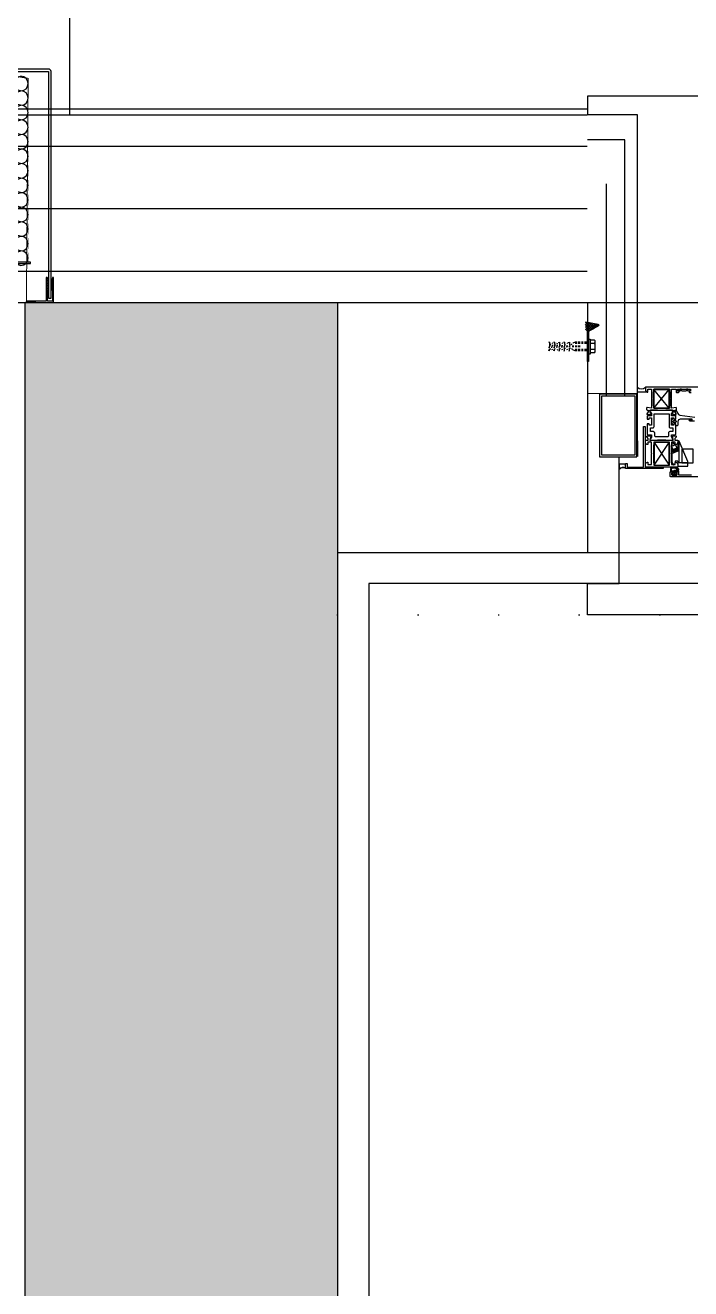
# Model space of a CAD drawing. Header units: inches. Extents: x 21 to 32698, y 13 to 3712.
# Drawn here: x 5286.8 to 5340, y 2503.2 to 2604.3 of the extents above; entities that cross this region are included whole.
import ezdxf

# ---------------------------------------------------------------- set-up
doc = ezdxf.new("R2010")
doc.units = ezdxf.units.IN
doc.header["$MEASUREMENT"] = 0
doc.set_wipeout_variables(frame=1)
for name, pattern in [('DOT', [6.35, 0, -6.35]), ('HIDDEN', [9.525, 6.35, -3.175]), ('IMPORT-HIDDEN2', [47.625, 31.75, -15.875])]:
    doc.linetypes.add(name, pattern=pattern)
for name, color, linetype, lineweight in [('Z_MİM_-KM-BEAM-RAY', 8, 'DOT', 25), ('Z_MİM_-KM-GLAZ', 8, 'Continuous', 25), ('Z_MİM_-KM-GLAZ-CURT', 8, 'Continuous', 25), ('Z_MİM_-KM-IZO-THERMAL', 8, 'Continuous', 25), ('Z_MİM_-KM-IZO-THERMAL-ROCKWOOL', 8, 'BATTING', 25), ('Z_MİM_-KM-PAINT', 8, 'Continuous', 25), ('Z_MİM_-KM-PATTERN-00', 8, 'Continuous', 25), ('Z_MİM_-KM-PATTERN-STRC', 8, 'Continuous', 25), ('Z_MİM_-KM-PAVEMENT', 8, 'Continuous', 25), ('Z_MİM_-KM-RAY-1', 8, 'IMPORT-HIDDEN2', 25), ('Z_MİM_-KM-STRC-CONCRETE', 8, 'Continuous', 25), ('Z_MİM_-KM-STRS', 8, 'Continuous', 25), ('Z_MİM_-KM-WALL', 8, 'Continuous', 25), ('Z_MİM_-KM-WALL-IZO-TERMAL', 8, 'Continuous', 25), ('Z_MİM_-KM-WALL-PL', 8, 'Continuous', 25), ('Z_MİM_-KM-WALL-PLASTER', 8, 'Continuous', 25), ('Z_MİM_00', 8, 'Continuous', 25), ('Z_MİM_1', 8, 'Continuous', 25), ('Z_MİM_Aksesuar', 8, 'Continuous', 25), ('Z_MİM_aksesuar_k', 8, 'Continuous', 25), ('Z_MİM_AUDIT_D_040619093244-1', 8, 'Continuous', 25), ('Z_MİM_CELIK', 8, 'Continuous', 25), ('Z_MİM_fitiller_k', 8, 'Continuous', 25), ('Z_MİM_hatch_k', 8, 'Continuous', 25), ('Z_MİM_MYM Taşyünü', 8, 'Continuous', 25), ('Z_MİM_MYM_alüminyum levha', 8, 'Continuous', 25), ('Z_MİM_MYM_galvaniz levha', 8, 'Continuous', 25), ('Z_MİM_MYM_MEMBRAN_', 8, 'HIDDEN', 25), ('Z_MİM_MYM_taşyünü', 8, 'Continuous', 25), ('Z_MİM_PROFIL', 8, 'Continuous', 25), ('Z_MİM_yazı_numara_k', 8, 'Continuous', 25)]:
    doc.layers.add(name, color=color, linetype=linetype, lineweight=lineweight)
doc.layers.add('Z_MİM_-KM-WALL-TERMAL-PATTERN', color=8, linetype='BATTING', lineweight=25, plot=False)
doc.linetypes.add('BATTING', pattern='A,0.00254,-2.54,[134,ltypeshp.shx,S=2.54,R=0,X=-2.54,Y=0],-5.08,[134,ltypeshp.shx,S=2.54,R=180,X=2.54,Y=0],-2.54', length=10.16254)

# ---------------------------------------------------------------- blocks, each defined once
blk = doc.blocks.new('TRETUVAR')
at = {"layer": 'Z_MİM_-KM-PATTERN-00'}
h = blk.add_hatch(dxfattribs=at)
h.set_pattern_fill('AR-B816', color=256, scale=0.3, angle=90)
h.set_pattern_definition([(90, (21322.77, 490.03), (-60.96, 4e-15), []), (180, (21322.77, 490.03), (-60.96, -60.96), [60.96, -60.96])])
h.paths.add_polyline_path([(22632.77, 2700.03), (19252.77, 2700.03), (19252.77, 2750.03), (19097.77, 2750.03), (19097.77, 2610.03), (22542.77, 2610.03), (22542.77, 2080.13), (22697.77, 2080.13), (22697.77, 1460.13), (22542.77, 1460.13), (22542.77, 980.03), (21222.77, 980.03), (21222.77, 590.03), (20152.77, 590.03), (20152.77, 980.03), (19012.77, 980.03), (19012.77, 1635.03), (18722.77, 1635.03), (18722.77, 2610.03), (18807.77, 2610.03), (18807.77, 2750.03), (18632.77, 2750.03), (18632.77, 1545.03), (18922.77, 1545.03), (18922.77, 890.03), (19882.77, 890.03), (19882.77, 665.02), (20022.75, 665.03), (20022.77, 490.03), (21322.77, 490.03), (21322.77, 890.03), (22632.77, 890.03), (22632.77, 1220.13), (22797.77, 1220.13), (22797.77, 2180.13), (22632.77, 2180.13)])
h.paths.add_polyline_path([(19082.77, 2750.03), (18822.77, 2750.03), (18822.77, 2610.03), (19082.77, 2610.03)], flags=16)
at = {"layer": 'Z_MİM_-KM-PAVEMENT'}
blk.add_lwpolyline([(22542.77, 1460.13), (22542.77, 980.03), (21222.77, 980.03), (21222.77, 590.03), (20152.77, 590.03), (20152.77, 980.03), (19012.77, 980.03), (19012.77, 1635.03), (18722.77, 1635.03), (18722.77, 2610.03), (22542.77, 2610.03), (22542.77, 2080.13), (22697.77, 2080.13), (22697.77, 1460.13)], close=True, dxfattribs=at)
blk = doc.blocks.new('-KM_Kolon_ZK')
at = {"layer": 'Z_MİM_-KM-PATTERN-STRC'}
blk.add_hatch(color=256, dxfattribs=at).paths.add_polyline_path([(1955, 1600), (1980, 1600), (1980, 1450), (1955, 1450)], flags=0)
at = {"layer": 'Z_MİM_-KM-STRC-CONCRETE'}
blk.add_lwpolyline([(1955, 1600), (1980, 1600), (1980, 1450), (1955, 1450)], close=True, dxfattribs=at)
blk = doc.blocks.new('*U160')
at = {"layer": 'Z_MİM_MYM_taşyünü'}
for p, q in [((-140.7, 5.8), (-146.6, 24.2)), ((-140.7, 5.8), (-134.9, 24.2)), ((-129.1, 5.8), (-134.9, 24.2)), ((-129.1, 5.8), (-123.3, 24.2)), ((-117.5, 5.8), (-123.3, 24.2)), ((-117.5, 5.8), (-111.6, 24.2)), ((-105.8, 5.8), (-111.6, 24.2)), ((-105.8, 5.8), (-100, 24.2)), ((-94.2, 5.8), (-100, 24.2)), ((-94.2, 5.8), (-88.3, 24.2)), ((-82.5, 5.8), (-88.3, 24.2)), ((-82.5, 5.8), (-76.7, 24.2)), ((-70.9, 5.8), (-76.7, 24.2)), ((-70.9, 5.8), (-65, 24.2)), ((-59.2, 5.8), (-65, 24.2)), ((-59.2, 5.8), (-53.4, 24.2)), ((-47.6, 5.8), (-53.4, 24.2)), ((-47.6, 5.8), (-41.7, 24.2)), ((-35.9, 5.8), (-41.7, 24.2)), ((-35.9, 5.8), (-30.1, 24.2)), ((-24.3, 5.8), (-30.1, 24.2)), ((-24.3, 5.8), (-18.5, 24.2)), ((-12.6, 5.8), (-18.5, 24.2)), ((-12.6, 5.8), (-6.8, 24.2)), ((-1, 5.8), (-6.8, 24.2)), ((-1, 5.8), (4.8, 24.2)), ((-146.6, 0), (-134.9, 0)), ((-134.9, 0), (-123.3, 0)), ((-123.3, 0), (-111.6, 0)), ((-111.6, 0), (-100, 0)), ((-100, 0), (-88.3, 0)), ((-88.3, 0), (-76.7, 0)), ((-76.7, 0), (-65, 0)), ((-65, 0), (-53.4, 0)), ((-53.4, 0), (-41.7, 0)), ((-41.7, 0), (-30.1, 0)), ((-30.1, 0), (-18.5, 0)), ((-18.5, 0), (-6.8, 0)), ((-6.8, 0), (4.8, 0))]:
    blk.add_line(p, q, dxfattribs=at)
at = {"layer": 'Z_MİM_MYM_taşyünü', "const_width": 0.5}
for points in [[(-145.1, 30), (-136.4, 30)], [(-133.4, 30), (-124.8, 30)], [(-121.8, 30), (-113.1, 30)], [(-110.1, 30), (-101.5, 30)], [(-98.5, 30), (-89.8, 30)], [(-86.8, 30), (-78.2, 30)], [(-75.2, 30), (-66.5, 30)], [(-63.5, 30), (-54.9, 30)], [(-51.9, 30), (-43.2, 30)], [(-40.2, 30), (-31.6, 30)], [(-28.6, 30), (-20, 30)], [(-17, 30), (-8.3, 30)], [(-5.3, 30), (3.3, 30)]]:
    blk.add_lwpolyline(points, dxfattribs=at)
at = {"layer": 'Z_MİM_MYM_taşyünü'}
for centre, start, end in [((-140.7, 24.2), 90, 180), ((-140.7, 24.2), 360, 90), ((-129.1, 24.2), 90, 180), ((-129.1, 24.2), 360, 90), ((-117.5, 24.2), 90, 180), ((-117.5, 24.2), 360, 90), ((-105.8, 24.2), 90, 180), ((-105.8, 24.2), 360, 90), ((-94.2, 24.2), 90, 180), ((-94.2, 24.2), 360, 90), ((-82.5, 24.2), 90, 180), ((-82.5, 24.2), 360, 90), ((-70.9, 24.2), 90, 180), ((-70.9, 24.2), 360, 90), ((-59.2, 24.2), 90, 180), ((-59.2, 24.2), 360, 90), ((-47.6, 24.2), 90, 180), ((-47.6, 24.2), 360, 90), ((-35.9, 24.2), 90, 180), ((-35.9, 24.2), 360, 90), ((-24.3, 24.2), 90, 180), ((-24.3, 24.2), 360, 90), ((-12.6, 24.2), 90, 180), ((-12.6, 24.2), 360, 90), ((-1, 24.2), 90, 180), ((-1, 24.2), 360, 90), ((-146.6, 5.8), 270, 0), ((-134.9, 5.8), 180, 270), ((-134.9, 5.8), 270, 0), ((-123.3, 5.8), 180, 270), ((-123.3, 5.8), 270, 0), ((-111.6, 5.8), 180, 270), ((-111.6, 5.8), 270, 0), ((-100, 5.8), 180, 270), ((-100, 5.8), 270, 0), ((-88.3, 5.8), 180, 270), ((-88.3, 5.8), 270, 0), ((-76.7, 5.8), 180, 270), ((-76.7, 5.8), 270, 0), ((-65, 5.8), 180, 270), ((-65, 5.8), 270, 0), ((-53.4, 5.8), 180, 270), ((-53.4, 5.8), 270, 0), ((-41.7, 5.8), 180, 270), ((-41.7, 5.8), 270, 0), ((-30.1, 5.8), 180, 270), ((-30.1, 5.8), 270, 0), ((-18.5, 5.8), 180, 270), ((-18.5, 5.8), 270, 0), ((-6.8, 5.8), 180, 270), ((-6.8, 5.8), 270, 0), ((4.8, 5.8), 180, 270)]:
    blk.add_arc(centre, 5.82, start, end, dxfattribs=at)
blk = doc.blocks.new('-KM-AL3 420_900')
blk.add_lwpolyline([(3686.61, 2296.73, 0.41126), (3686.56, 2296.68), (3686.51, 2296.53), (3686.56, 2296.53), (3686.51, 2296.33), (3686.56, 2296.33), (3686.51, 2296.13), (3686.56, 2296.13), (3686.51, 2295.93), (3686.56, 2295.93), (3686.51, 2295.73), (3686.56, 2295.73), (3686.56, 2294.83), (3686.16, 2294.83), (3686.16, 2295.73), (3686.21, 2295.73), (3686.16, 2295.93), (3686.21, 2295.93), (3686.16, 2296.13), (3686.21, 2296.13), (3686.16, 2296.33), (3686.21, 2296.33), (3686.16, 2296.53), (3686.21, 2296.53), (3686.16, 2296.68, 0.414214), (3686.11, 2296.73), (3686.11, 2296.73, 0.414214), (3686.06, 2296.68), (3686.06, 2294.83), (3684.51, 2294.83, 0.414214), (3684.46, 2294.78), (3684.46, 2294.78, 0.414214), (3684.51, 2294.73), (3686.61, 2294.73, 0.414214), (3686.66, 2294.78), (3686.66, 2296.68, 0.414214), (3686.61, 2296.73)], format="xyb", close=True)
at = {"layer": 'Z_MİM_MYM_alüminyum levha', "elevation": 0}
blk.add_lwpolyline([(3686.45, 2295.06, -0.414214), (3686.45, 2295.06), (3686.45, 2299.67), (3686.45, 2313.2, 0.414214), (3686.25, 2313.4), (3679.68, 2313.4), (3679.68, 2313.2), (3686.25, 2313.2, -0.414214), (3686.25, 2313.2), (3686.25, 2299.67), (3686.25, 2295.06, 0.000012), (3686.25, 2295.06), (3686.45, 2295.06)], format="xyb", dxfattribs=at)
at = {"layer": 'Z_MİM_MYM_galvaniz levha', "elevation": 0}
blk.add_lwpolyline([(3684.81, 2297.85), (3684.81, 2297.95), (3681.47, 2297.95), (3681.47, 2299.81), (3682.5, 2300.85), (3682.43, 2300.92, 0.414214), (3682.43, 2300.92), (3681.37, 2299.85), (3681.37, 2297.85)], format="xyb", close=True, dxfattribs=at)
at = {"layer": 'Z_MİM_MYM_MEMBRAN_', "ltscale": 20, "const_width": 0.08}
blk.add_lwpolyline([(3679.85, 2313.2), (3681.55, 2313.2), (3684.62, 2312.65), (3684.62, 2312.65), (3684.48, 2294.75), (3685.56, 2294.73), (3686.06, 2294.73)], dxfattribs=at)
at = {"layer": 'Z_MİM_MYM Taşyünü', "xscale": 0.1, "yscale": 0.1, "zscale": 0.1, "rotation": 270}
blk.add_blockref('*U160', (3681.62, 2298.17), dxfattribs=at)
blk = doc.blocks.new('*U184')
at = {"layer": 'Z_MİM_AUDIT_D_040619093244-1'}
for points in [[(-18.03, -3.18), (-18.11, -3.2)], [(-18.01, -3.62), (-18.11, -3.62)], [(-18.03, -3.88), (-18.11, -3.85)], [(-18, -3.43), (-18.06, -3.62)], [(-17.95, -3.44), (-18.05, -3.43)], [(-18.03, -3.18), (-18.03, -3.33)], [(-18.03, -3.33), (-17.94, -3.33)], [(-18.03, -3.88), (-18.03, -3.72)], [(-18.03, -3.72), (-17.94, -3.72)], [(-17.81, -3.61), (-17.91, -3.61)], [(-17.8, -3.44), (-17.86, -3.61)], [(-17.75, -3.44), (-17.85, -3.44)], [(-17.78, -3.23), (-17.83, -3.31)], [(-17.78, -3.83), (-17.83, -3.74)], [(-17.63, -3.18), (-17.71, -3.2)], [(-17.61, -3.6), (-17.71, -3.61)], [(-17.63, -3.88), (-17.71, -3.85)], [(-17.61, -3.45), (-17.66, -3.6)], [(-17.56, -3.45), (-17.66, -3.45)], [(-17.63, -3.18), (-17.63, -3.34)], [(-17.63, -3.34), (-17.54, -3.35)], [(-17.63, -3.71), (-17.54, -3.7)], [(-17.63, -3.88), (-17.63, -3.71)], [(-17.4, -3.59), (-17.51, -3.6)], [(-17.36, -3.46), (-17.46, -3.45)], [(-17.41, -3.46), (-17.46, -3.6)], [(-17.43, -3.31), (-17.38, -3.23)], [(-17.43, -3.74), (-17.38, -3.83)], [(-17.31, -3.2), (-17.23, -3.18), (-17.23, -3.36), (-17.15, -3.36)], [(-17.31, -3.85), (-17.23, -3.88), (-17.23, -3.69), (-17.15, -3.69)], [(-17.2, -3.59), (-17.3, -3.59)], [(-17.16, -3.46), (-17.26, -3.46)], [(-17.21, -3.46), (-17.25, -3.59)], [(-17, -3.58), (-17.1, -3.58)], [(-16.96, -3.47), (-17.06, -3.47)], [(-17.01, -3.47), (-17.05, -3.58)], [(-16.98, -3.23), (-17.03, -3.31)], [(-16.98, -3.83), (-17.03, -3.74)], [(-16.83, -3.18), (-16.91, -3.2)], [(-16.91, -3.85), (-16.83, -3.88), (-16.83, -3.67), (-16.75, -3.67)], [(-16.8, -3.57), (-16.9, -3.58)], [(-16.77, -3.48), (-16.86, -3.48)], [(-16.82, -3.48), (-16.85, -3.57)], [(-16.83, -3.18), (-16.83, -3.38)], [(-16.83, -3.38), (-16.75, -3.38)], [(-16.59, -3.56), (-16.7, -3.57)], [(-16.57, -3.49), (-16.67, -3.48)], [(-16.62, -3.48), (-16.65, -3.57)], [(-16.58, -3.23), (-16.63, -3.31)], [(-16.58, -3.83), (-16.63, -3.74)], [(-16.51, -3.2), (-16.43, -3.18), (-16.43, -3.39), (-16.36, -3.4)], [(-16.51, -3.85), (-16.43, -3.88), (-16.43, -3.66), (-16.36, -3.65)], [(-16.39, -3.56), (-16.49, -3.56)], [(-16.37, -3.49), (-16.47, -3.49)], [(-16.42, -3.49), (-16.44, -3.56)], [(-16.28, -3.4), (-16.23, -3.28)], [(-16.28, -3.65), (-16.23, -3.78)], [(-16.08, -3.5), (-16.23, -3.5)], [(-16.08, -3.55), (-16.23, -3.55)], [(-15.98, -3.18), (-16.16, -3.25)], [(-15.98, -3.88), (-16.16, -3.8)], [(-15.83, -3.18), (-15.98, -3.18)], [(-15.83, -3.28), (-15.98, -3.28)], [(-15.83, -3.5), (-15.98, -3.5)], [(-15.83, -3.55), (-15.98, -3.55)], [(-15.83, -3.78), (-15.98, -3.78)], [(-15.83, -3.88), (-15.98, -3.88)], [(-15.58, -3.18), (-15.73, -3.18)], [(-15.58, -3.28), (-15.73, -3.28)], [(-15.58, -3.5), (-15.73, -3.5)], [(-15.58, -3.55), (-15.73, -3.55)], [(-15.58, -3.78), (-15.73, -3.78)], [(-15.58, -3.88), (-15.73, -3.88)]]:
    blk.add_lwpolyline(points, dxfattribs=at)
blk.add_wipeout([(-15, 16.5), (70, 16.5), (70, -25), (-15, -25)])
at = {"layer": 'Z_MİM_Aksesuar'}
h = blk.add_hatch(dxfattribs=at)
h.set_pattern_fill('ANSI37', color=256, angle=360, style=0)
h.set_pattern_definition([(315, (-191.59067, -29.11996), (-0.08838835, -0.08838835), []), (225, (-191.59067, -29.11996), (-0.08838835, 0.08838835), [])])
h.paths.add_polyline_path([(-14.13, -1.77), (-15, -2.27), (-15.15, -2.27), (-15.15, -1.58)])
at = {"layer": 'Z_MİM_PROFIL'}
h = blk.add_hatch(dxfattribs=at)
h.set_pattern_fill('ANSI37', color=256, scale=0.2, angle=180, style=0)
h.set_pattern_definition([(135, (-2541.23092, -9711.436882), (0.01767766953, 0.01767766953), []), (45, (-2541.23092, -9711.436882), (0.01767766953, -0.01767766953), [])])
h.paths.add_polyline_path([(-15, -2.27), (-14.13, -1.77), (-14.08, -1.86), (-14.9, -2.33), (-14.9, -4.72), (-15, -4.72)])
at = {"layer": 'Z_MİM_yazı_numara_k'}
h = blk.add_hatch(dxfattribs=at)
h.set_pattern_fill('LINE', color=256, scale=0.0375, angle=225, style=0)
h.set_pattern_definition([(225, (62.228905, -3.975557), (0.00331456304, -0.00331456304), [])])
edge = h.paths.add_edge_path()
edge.add_arc((-7.68, -7.03), 0.0271, 0, 360)
for p, q in [((-7.76, -11.1), (-7.76, -11.89)), ((-7.65, -11.1), (-7.76, -11.1)), ((-6.95, -12.74), (-7.65, -11.1)), ((-7.65, -12.83), (-7.65, -11.1)), ((-8.22, -11.19), (-8.26, -11.53)), ((-7.94, -11.39), (-8.26, -11.53)), ((-8.14, -11.78), (-8.26, -11.53)), ((-8.2, -11.81), (-8.23, -11.85)), ((-8.23, -11.85), (-8.18, -11.85)), ((-8.22, -11.19), (-7.94, -11.39)), ((-8.18, -11.85), (-8.21, -11.89)), ((-7.76, -11.89), (-8.21, -12.09)), ((-8.21, -11.89), (-8.16, -11.9)), ((-8.21, -12.81), (-8.21, -12.09)), ((-7.76, -11.6), (-8.2, -11.81)), ((-8.2, -11.81), (-7.76, -11.67)), ((-7.76, -11.73), (-8.18, -11.85)), ((-8.16, -11.9), (-8.18, -11.94)), ((-8.18, -11.94), (-8.14, -11.94)), ((-8.16, -11.9), (-7.76, -11.78)), ((-8.14, -11.94), (-8.16, -11.99)), ((-8.16, -11.99), (-8.12, -11.99)), ((-8.14, -11.94), (-7.76, -11.83)), ((-8.12, -11.99), (-8.14, -12.03)), ((-8.14, -12.03), (-8.1, -12.03)), ((-8.12, -11.99), (-7.76, -11.88)), ((-8.1, -12.03), (-8.11, -12.04)), ((-8.06, -12.02), (-8.1, -12.03)), ((-7.82, -11.63), (-7.94, -11.39)), ((-7.76, -11.61), (-7.76, -11.6)), ((-8.11, -12.97), (-8.21, -12.81)), ((-8.01, -12.98), (-8.09, -12.98)), ((-7.96, -12.71), (-7.99, -12.96)), ((-7.76, -12.71), (-7.96, -12.71)), ((-7.76, -12.71), (-7.76, -13.1)), ((-7.76, -13.1), (-6.95, -13.1)), ((-6.95, -12.83), (-7.65, -12.83)), ((-6.95, -13.1), (-6.95, -12.74)), ((-6.95, -13.1), (-6.95, -12.99))]:
    blk.add_line(p, q)
for points in [[(-15, 0), (-15, -20)], [(-10.16, -7.18), (-11, -7.18)], [(-11.95, -12.93), (-12.46, -12.93)], [(-11.95, -13.24), (-11.95, -12.93)]]:
    blk.add_lwpolyline(points)
for points in [[(-10.35, -6.79, 0.198912), (-10.36, -6.8), (-10.36, -6.99, 0.342804), (-10.21, -7.18), (-11, -7.18), (-11, -6.78, 0.384351)], [(-8.19, -11.03, 0.414214), (-8.15, -10.99), (-8.15, -10.97, 0.131652), (-8.15, -10.95), (-8.21, -10.85), (-8.24, -10.79, -0.131652), (-8.26, -10.73), (-8.26, -10.61, -0.414214), (-8.24, -10.59), (-8.01, -10.59, 0.414214), (-7.91, -10.49), (-7.91, -9.75, 0.236068), (-7.93, -9.71), (-8.05, -9.71, 0.414214), (-8.07, -9.73), (-8.07, -9.83), (-8.26, -9.83), (-8.26, -9.53), (-8.26, -9.23), (-8.07, -9.23), (-8.07, -9.33, 0.414214), (-8.05, -9.35), (-7.93, -9.35, 0.414214), (-7.91, -9.33), (-7.91, -9.17, 0.414214), (-8.01, -9.07), (-8.24, -9.07, -0.414214), (-8.26, -9.05), (-8.26, -8.93, -0.131652), (-8.24, -8.87), (-8.21, -8.81), (-8.15, -8.72, 0.131652), (-8.15, -8.7), (-8.15, -8.67, 0.414214), (-8.19, -8.63), (-8.73, -8.63), (-8.76, -8.66), (-9.36, -8.66), (-9.39, -8.63), (-9.93, -8.63, 0.414214), (-9.97, -8.67), (-9.97, -8.7, 0.131652), (-9.96, -8.72), (-9.91, -8.81), (-9.87, -8.87, -0.131652), (-9.86, -8.93), (-9.86, -9.05, -0.414214), (-9.88, -9.07), (-10.11, -9.07, 0.414214), (-10.21, -9.17), (-10.21, -9.33, 0.414214), (-10.19, -9.35), (-10.07, -9.35, 0.414214), (-10.05, -9.33), (-10.05, -9.23), (-9.86, -9.23), (-9.86, -9.53), (-9.86, -9.83), (-10.05, -9.83), (-10.05, -9.73, 0.414214), (-10.07, -9.71), (-10.19, -9.71, 0.236068), (-10.21, -9.75), (-10.21, -10.49, 0.414214), (-10.11, -10.59), (-9.88, -10.59, -0.414214), (-9.86, -10.61), (-9.86, -10.73, -0.131652), (-9.87, -10.79), (-9.91, -10.85), (-9.96, -10.95, 0.131652), (-9.97, -10.97), (-9.97, -10.99, 0.414214), (-9.93, -11.03), (-9.39, -11.03), (-9.36, -11), (-8.76, -11), (-8.73, -11.03)], [(-8.41, -10.34, 0.414214), (-8.51, -10.44), (-8.51, -10.65, -0.414214), (-8.61, -10.75), (-9.51, -10.75, -0.414214), (-9.61, -10.65), (-9.61, -10.44, 0.414214), (-9.71, -10.34), (-9.94, -10.34, -0.414214), (-9.96, -10.32), (-9.96, -10.05, -0.414214), (-9.94, -10.03), (-9.76, -10.03, 0.414214), (-9.66, -9.93), (-9.66, -8.93, -0.414214), (-9.64, -8.91), (-8.48, -8.91, -0.414214), (-8.46, -8.93), (-8.46, -9.93, 0.414214), (-8.36, -10.03), (-8.18, -10.03, -0.414214), (-8.16, -10.05), (-8.16, -10.32, -0.414214), (-8.18, -10.34)]]:
    blk.add_lwpolyline(points, format="xyb", close=True)
for points in [[(-8.43, -7.15), (-8.4, -7.15), (-8.4, -8.27), (-8.43, -8.27), (-8.43, -8.47), (-9.06, -8.47), (-9.69, -8.47), (-9.69, -8.27), (-9.72, -8.27), (-9.72, -7.15), (-9.69, -7.15), (-9.69, -6.95), (-9.06, -6.95), (-8.43, -6.95)], [(-7.41, -6.98), (-7.46, -6.94), (-7.56, -6.94), (-7.61, -6.98), (-7.76, -6.98), (-7.76, -7.08), (-7.61, -7.08), (-7.56, -7.04), (-7.46, -7.04), (-7.41, -7.08), (-7.11, -7.08), (-7.06, -7.04), (-6.96, -7.04), (-6.91, -7.08), (-6.76, -7.08), (-6.76, -6.98), (-6.91, -6.98), (-6.96, -6.94), (-7.06, -6.94), (-7.11, -6.98)]]:
    blk.add_lwpolyline(points, close=True)
blk.add_lwpolyline([(-11.95, -12.93), (-12.46, -12.93), (-12.46, -13.33, -0.291534), (-11.95, -13.24, -0.291534)], format="xyb")
for centre, radius, start, end in [((-10.67, -6.43), 0.482, 226.361, 310.9162), ((-8.09, -12.96), 0.025, 213.06, 270), ((-8.01, -12.96), 0.025, 270, 352.7645), ((-12.13, -13.68), 0.482, 68.1682, 133.639)]:
    blk.add_arc(centre, radius, start, end)
at = {"layer": 'Z_MİM_-KM-GLAZ-CURT'}
for points in [[(70, 15), (70, 16.5), (-15, 16.5), (-15, 15)], [(70, -22.5), (70, -25), (-15, -25), (-15, -22.5)]]:
    blk.add_lwpolyline(points, dxfattribs=at)
at = {"layer": 'Z_MİM_-KM-RAY-1', "ltscale": 0.15}
for points in [[(-15, 0), (70, 0)], [(-15, -20), (70, -20)]]:
    blk.add_lwpolyline(points, dxfattribs=at)
at = {"layer": 'Z_MİM_-KM-WALL'}
blk.add_line((-15, 0), (-15, -20), dxfattribs=at)
at = {"layer": 'Z_MİM_-KM-WALL-IZO-TERMAL', "ltscale": 1.5}
blk.add_lwpolyline([(-12, -7.5), (-12, 13), (-15, 13)], dxfattribs=at)
at = {"layer": 'Z_MİM_-KM-WALL-PLASTER', "ltscale": 1.5}
for points in [[(-11, -7.5), (-11, 15), (-15, 15)], [(-15, -22.5), (-12.46, -22.5), (-12.46, -12.35)]]:
    blk.add_lwpolyline(points, dxfattribs=at)
at = {"layer": 'Z_MİM_-KM-WALL-TERMAL-PATTERN', "ltscale": 0.13}
blk.add_line((-13.5, 9.5), (-13.5, -7.5), dxfattribs=at)
at = {"layer": 'Z_MİM_1'}
blk.add_line((-10.35, -12.87), (-10.38, -12.85), dxfattribs=at)
at = {"layer": 'Z_MİM_Aksesuar'}
blk.add_line((-14.13, -1.77), (-15.15, -1.58), dxfattribs=at)
at = {"layer": 'Z_MİM_aksesuar_k'}
for p, q in [((-8.45, -8.45), (-9.67, -6.97)), ((-9.67, -8.45), (-8.45, -6.97)), ((-9.67, -8.45), (-8.45, -6.97)), ((-8.45, -8.45), (-9.67, -6.97)), ((-9.66, -11.21), (-8.46, -13.01)), ((-9.66, -13.01), (-8.46, -11.21))]:
    blk.add_line(p, q, dxfattribs=at)
for points in [[(-9.67, -8.45), (-8.45, -8.45), (-8.45, -6.97), (-9.67, -6.97)], [(-8.45, -8.45), (-9.67, -8.45), (-9.67, -6.97), (-8.45, -6.97)], [(-9.66, -11.21), (-9.66, -13.01), (-8.46, -13.01), (-8.46, -11.21)]]:
    blk.add_lwpolyline(points, close=True, dxfattribs=at)
at = {"layer": 'Z_MİM_AUDIT_D_040619093244-1'}
for p, q in [((-14.42, -3.03), (-14.77, -3.03)), ((-14.42, -3.28), (-14.77, -3.28)), ((-14.42, -3.78), (-14.77, -3.78)), ((-14.42, -4.03), (-14.77, -4.03)), ((-14.37, -3.9), (-14.37, -3.15))]:
    blk.add_line(p, q, dxfattribs=at)
blk.add_lwpolyline([(-15, -2.27), (-14.13, -1.77), (-14.08, -1.86), (-14.9, -2.33), (-14.9, -4.72), (-15, -4.72)], close=True, dxfattribs=at)
for points in [[(-14.87, -2.93), (-14.77, -2.93), (-14.77, -4.13), (-14.87, -4.13)], [(-15.33, -3.18), (-15.48, -3.18)], [(-15.33, -3.28), (-15.48, -3.28)], [(-15.33, -3.78), (-15.48, -3.78)], [(-15.33, -3.88), (-15.48, -3.88)], [(-15.08, -3.18), (-15.23, -3.18)], [(-15.08, -3.28), (-15.23, -3.28)], [(-15.08, -3.78), (-15.23, -3.78)], [(-15.08, -3.88), (-15.23, -3.88)], [(-15.04, -3.18), (-15.19, -3.18)], [(-15.04, -3.28), (-15.19, -3.28)], [(-15.04, -3.78), (-15.19, -3.78)], [(-15.04, -3.88), (-15.19, -3.88)], [(-15.01, -3.18), (-15.16, -3.18)], [(-15.01, -3.28), (-15.16, -3.28)], [(-15.01, -3.78), (-15.16, -3.78)], [(-15.01, -3.88), (-15.16, -3.88)]]:
    blk.add_lwpolyline(points, dxfattribs=at)
for centre, radius, start, end in [((-14.55, -3.15), 0.181, 316.3972, 43.6028), ((-15.02, -3.53), 0.65, 337.3801, 22.6199), ((-14.55, -3.9), 0.181, 316.3972, 43.6028)]:
    blk.add_arc(centre, radius, start, end, dxfattribs=at)
at = {"layer": 'Z_MİM_CELIK', "linetype": 'Continuous'}
blk.add_lwpolyline([(-14.03, -7.35), (-14.03, -12.35), (-11.03, -12.35), (-11.03, -7.35), (-14.03, -7.35)], dxfattribs=at)
blk.add_lwpolyline([(-13.88, -7.5), (-13.88, -12.2), (-11.18, -12.2), (-11.18, -7.5)], close=True, dxfattribs=at)
at = {"layer": 'Z_MİM_fitiller_k'}
blk.add_line((-7.76, -13.1), (-6.98, -13.1), dxfattribs=at)
for points in [[(-6.61, -9.34), (-7.56, -9.34, 0.414214), (-7.76, -9.54), (-7.76, -9.77, -0.414214), (-7.86, -9.87), (-7.89, -9.87, -0.414214), (-7.91, -9.85), (-7.91, -9.74, 0.414214), (-7.93, -9.72), (-8.09, -9.72), (-8.09, -9.77, -0.612814), (-8.12, -9.78), (-8.2, -9.71, -0.219402), (-8.24, -9.64), (-8.24, -9.43, -0.219402), (-8.2, -9.36), (-8.12, -9.29, -0.612814), (-8.09, -9.3), (-8.09, -9.35), (-7.93, -9.35, 0.414214), (-7.91, -9.33), (-7.91, -8.86, 0.175452), (-7.93, -8.79), (-7.97, -8.74, -0.175452), (-7.98, -8.73), (-7.98, -8.66, -0.414214), (-7.96, -8.64), (-7.94, -8.64, -0.293333), (-7.85, -8.69), (-7.76, -8.89, 0.252372), (-7.61, -9.01), (-6.41, -9.19, -0.938467)], [(-6.43, -9.5), (-6.78, -9.5, -1), (-6.78, -9.38), (-6.59, -9.36)]]:
    blk.add_lwpolyline(points, format="xyb", dxfattribs=at)
for points in [[(-8.14, -9.51), (-8.14, -9.51, -0.414213), (-8.07, -9.45), (-7.96, -9.45, -0.414214), (-7.9, -9.51), (-7.9, -9.56, -0.414213), (-7.96, -9.62), (-8.07, -9.62, -0.414214), (-8.14, -9.56)], [(-8.15, -13.57), (-8.15, -13.66), (-8.19, -13.66, 0.715976), (-8.21, -13.7), (-8.09, -13.79, 0.165518), (-8.08, -13.79), (-7.98, -13.79, 0.165518), (-7.97, -13.79), (-7.85, -13.7, 0.715976), (-7.86, -13.66), (-7.9, -13.66), (-7.9, -13.57, -0.414214), (-7.88, -13.55), (-7.7, -13.55, 0.414214), (-7.68, -13.53, 0.414214), (-7.73, -13.48), (-7.9, -13.48, 0.196262), (-7.93, -13.5, -1.871962), (-7.94, -13.47, 0.148078), (-7.91, -13.47, 0.000634), (-7.91, -13.47), (-7.71, -13.43, 0.594487), (-7.68, -13.35), (-7.76, -13.26), (-7.96, -13.2), (-8.25, -13.2), (-8.34, -13.28, 0.218314), (-8.35, -13.32), (-8.35, -13.53, 0.414214), (-8.33, -13.55), (-8.17, -13.55, -0.414214)], [(-7.75, -13.35), (-7.8, -13.33), (-7.97, -13.27), (-8.2, -13.27, 0.177462), (-8.24, -13.28), (-8.25, -13.3, -0.175046), (-8.28, -13.31, 0.629806), (-8.3, -13.33, -0.000523), (-8.3, -13.33, -0.175045), (-8.28, -13.37), (-8.28, -13.48), (-8.1, -13.48, -0.196262), (-8.07, -13.5, 0.664495), (-8.03, -13.48), (-8.03, -13.46, -0.360529), (-7.99, -13.41), (-7.79, -13.38, -0.267949), (-7.78, -13.38, 1.211391)], [(-8.06, -13.73, 0.292354), (-8, -13.73), (-7.97, -13.71, 0.255859), (-7.96, -13.69), (-7.96, -13.57, 0.414214), (-7.98, -13.55), (-8.07, -13.55, 0.414214), (-8.09, -13.57), (-8.09, -13.69, 0.255859), (-8.08, -13.71)]]:
    blk.add_lwpolyline(points, format="xyb", close=True, dxfattribs=at)
blk.add_lwpolyline([(-7.43, -11.73), (-7.43, -12.83), (-6.53, -12.83), (-6.53, -11.73)], close=True, dxfattribs=at)
at = {"layer": 'Z_MİM_hatch_k'}
blk.add_lwpolyline([(-3.43, -13.95), (-8.34, -13.95, -0.414214), (-8.36, -13.93), (-8.36, -13.55), (-8.22, -13.55, -0.312902), (-8.17, -13.59), (-8.16, -13.63, -0.523343), (-8.18, -13.65), (-8.24, -13.65, 0.414214), (-8.26, -13.67), (-8.26, -13.76, 0.414214), (-8.21, -13.81), (-7.85, -13.81, 0.414214), (-7.8, -13.76), (-7.8, -13.67, 0.414214), (-7.82, -13.65), (-7.88, -13.65, -0.523343), (-7.9, -13.63), (-7.88, -13.59, -0.312902), (-7.83, -13.55), (-7.7, -13.55), (-7.7, -13.77, 0.414214), (-7.68, -13.79), (-6.66, -13.79, 0.200592)], format="xyb", dxfattribs=at)
at = {"layer": 'Z_MİM_MYM_MEMBRAN_', "ltscale": 20, "const_width": 0.08}
blk.add_lwpolyline([(-10.97, -12.35), (-10.99, -7.3), (-11.39, -7.3), (-15, -7.3), (-15, 0), (-15, 0)], dxfattribs=at)
at = {"layer": 'Z_MİM_PROFIL'}
blk.add_lwpolyline([(-5.58, -6.78), (-10.34, -6.78, 0.414214), (-10.36, -6.8), (-10.36, -6.99, 0.381966), (-10.18, -7.18, 0.447214), (-10.16, -7.16), (-10.16, -6.95), (-9.86, -6.95), (-9.86, -7.68), (-9.83, -7.71), (-9.86, -7.74), (-9.86, -8.45, -0.461006), (-9.88, -8.47), (-10.21, -8.42, 0.461006), (-10.26, -8.46), (-10.26, -8.58, 0.368919), (-10.22, -8.62), (-10.13, -8.63), (-10.13, -8.76), (-10.22, -8.88, 0.175452), (-10.23, -8.9), (-10.23, -8.95, 0.440011), (-10.2, -8.98), (-9.95, -8.96, 0.176327), (-9.94, -8.96), (-9.9, -8.92, 0.573146), (-9.91, -8.89), (-9.94, -8.88), (-10, -8.66), (-10, -8.64, -0.843039), (-9.94, -8.63), (-9.06, -8.63), (-8.18, -8.63, -0.843039), (-8.12, -8.64), (-8.12, -8.66), (-8.17, -8.88), (-8.2, -8.89, 0.573146), (-8.21, -8.92), (-8.17, -8.96, 0.176327), (-8.16, -8.96), (-7.92, -8.98, 0.440011), (-7.89, -8.95), (-7.89, -8.9, 0.175452), (-7.89, -8.88), (-7.99, -8.76), (-7.99, -8.63), (-7.89, -8.62, 0.368919), (-7.86, -8.58), (-7.86, -8.46, 0.461006), (-7.9, -8.42), (-8.23, -8.47, -0.461006), (-8.26, -8.45), (-8.26, -7.74), (-8.29, -7.71), (-8.26, -7.68), (-8.26, -6.95), (-7.9, -6.95), (-7.9, -7.14, 0.414214), (-7.84, -7.2), (-7.72, -7.2, 0.414214), (-7.66, -7.14), (-7.66, -7.1), (-7.78, -7.1), (-7.78, -6.93), (-6.74, -6.93), (-6.74, -7.1), (-6.86, -7.1), (-6.86, -7.14, 0.414214), (-6.8, -7.2), (-6.7, -7.2, 0.414214)], format="xyb", dxfattribs=at)
for points in [[(-9.69, -8.47), (-9.06, -8.47), (-8.43, -8.47), (-8.43, -8.27), (-8.4, -8.27), (-8.4, -7.15), (-8.43, -7.15), (-8.43, -6.95), (-9.06, -6.95), (-9.69, -6.95), (-9.69, -7.15), (-9.72, -7.15), (-9.72, -8.27), (-9.69, -8.27)], [(-8.43, -8.47), (-9.06, -8.47), (-9.69, -8.47), (-9.69, -8.27), (-9.72, -8.27), (-9.72, -7.15), (-9.69, -7.15), (-9.69, -6.95), (-9.06, -6.95), (-8.43, -6.95), (-8.43, -7.15), (-8.4, -7.15), (-8.4, -8.27), (-8.43, -8.27)], [(-8.94, -13.18), (-8.94, -13.3), (-11.94, -13.3), (-11.94, -12.9), (-11.82, -12.9), (-11.82, -13.18), (-10.5, -13.18), (-10.5, -9.92), (-10.38, -9.92), (-10.38, -13.18)], [(-9.69, -11.39), (-9.72, -11.39), (-9.72, -12.83), (-9.69, -12.83), (-9.69, -13.03), (-9.06, -13.03), (-8.43, -13.03), (-8.43, -12.83), (-8.4, -12.83), (-8.4, -11.39), (-8.43, -11.39), (-8.43, -11.19), (-9.06, -11.19), (-9.69, -11.19)]]:
    blk.add_lwpolyline(points, close=True, dxfattribs=at)
blk.add_lwpolyline([(-10.36, -12.98, -0.381966), (-10.18, -12.78, -0.447214), (-10.16, -12.8), (-10.16, -12.98), (-9.86, -12.98), (-9.86, -12.11), (-9.83, -12.08), (-9.86, -12.05), (-9.86, -11.18), (-10.16, -11.18), (-10.16, -11.36, -0.447214), (-10.18, -11.38, -0.381966), (-10.36, -11.19), (-10.36, -11.03), (-10.13, -11.03), (-10.13, -10.9), (-10.22, -10.79, -0.175452), (-10.23, -10.77), (-10.23, -10.71, -0.440011), (-10.2, -10.68), (-9.95, -10.71, -0.176327), (-9.94, -10.71), (-9.9, -10.75, -0.573146), (-9.91, -10.78), (-9.94, -10.79), (-10, -11), (-10, -11.02, 0.843039), (-9.94, -11.03), (-9.06, -11.03), (-8.18, -11.03, 0.843039), (-8.12, -11.02), (-8.12, -11), (-8.17, -10.79), (-8.2, -10.78, -0.573146), (-8.21, -10.75), (-8.17, -10.71, -0.176327), (-8.16, -10.71), (-7.92, -10.68, -0.440011), (-7.89, -10.71), (-7.89, -10.77, -0.175452), (-7.89, -10.79), (-7.99, -10.9), (-7.99, -11.03), (-7.76, -11.03), (-7.76, -11.19, -0.381966), (-7.94, -11.38, -0.447214), (-7.96, -11.36), (-7.96, -11.18), (-8.26, -11.18), (-8.26, -12.05), (-8.29, -12.08), (-8.26, -12.11), (-8.26, -12.98), (-7.96, -12.98), (-7.96, -12.8, -0.447214), (-7.94, -12.78, -0.381966), (-7.76, -12.98), (-7.76, -13.16, -0.414214), (-7.78, -13.18), (-9.06, -13.18), (-10.34, -13.18, -0.414214), (-10.36, -13.16)], format="xyb", close=True, dxfattribs=at)
at = {"layer": 'Z_MİM_yazı_numara_k'}
blk.add_circle((-7.68, -7.03), 0.0271, dxfattribs=at)
blk = doc.blocks.new('-KM_Kiriş İzi_ZK')
at = {"layer": 'Z_MİM_-KM-BEAM-RAY'}
for p, q in [((1980, 1600), (2680, 1600)), ((1980, 1575), (2680, 1575))]:
    blk.add_line(p, q, dxfattribs=at)

msp = doc.modelspace()

# ---------------------------------------------------------------- linework, layer by layer
at = {"layer": 'Z_MİM_-KM-IZO-THERMAL'}
msp.add_lwpolyline([(4654.26, 1293.06), (4654.26, 969.58), (3319.26, 969.58), (3319.26, 1624.58), (3029.26, 1624.58), (3029.26, 2594.58), (6844.26, 2594.58), (6844.26, 969.58), (5329.26, 969.58), (5329.26, 1293.06)], dxfattribs=at)
at = {"layer": 'Z_MİM_-KM-IZO-THERMAL-ROCKWOOL', "ltscale": 0.45}
msp.add_lwpolyline([(4649.26, 1293.06), (4649.26, 974.58), (3324.26, 974.58), (3324.26, 1629.58), (3034.26, 1629.58), (3034.26, 2589.58), (6839.26, 2589.58), (6839.26, 974.58), (5334.26, 974.58), (5334.26, 1293.06)], dxfattribs=at)
at = {"layer": 'Z_MİM_-KM-PAINT'}
msp.add_lwpolyline([(4657.26, 1293.06), (4657.26, 966.58), (3316.26, 966.58), (3316.26, 1621.58), (3026.26, 1621.58), (3026.26, 2597.58), (6847.26, 2597.58), (6847.26, 966.58), (5326.26, 966.58), (5326.26, 1293.06)], dxfattribs=at)
at = {"layer": 'Z_MİM_-KM-WALL-PLASTER'}
for points in [[(4656.76, 1293.06), (4656.76, 967.08), (3316.76, 967.08), (3316.76, 1622.08), (3026.76, 1622.08), (3026.76, 2597.08), (6846.76, 2597.08), (6846.76, 967.08), (5326.76, 967.08), (5326.76, 1293.06)], [(4644.26, 1293.06), (4644.26, 979.58), (3329.26, 979.58), (3329.26, 1634.58), (3039.26, 1634.58), (3039.26, 2584.58), (6834.26, 2584.58), (6834.26, 979.58), (5339.26, 979.58), (5339.26, 1293.06)]]:
    msp.add_lwpolyline(points, dxfattribs=at)

# ---------------------------------------------------------------- block references
at = {"layer": 'Z_MİM_-KM-STRC-CONCRETE'}
msp.add_blockref('-KM_Kolon_ZK', (3331.76, 982.08), dxfattribs=at)
at = {"layer": 'Z_MİM_-KM-STRS'}
msp.add_blockref('TRETUVAR', (-15696.01, -12.95), dxfattribs=at)

# ---------------------------------------------------------------- next in the draw order: block references
at = {"layer": 'Z_MİM_-KM-GLAZ', "ltscale": 1.5}
msp.add_blockref('*U184', (5346.76, 2582.08), dxfattribs=at)
at = {"layer": 'Z_MİM_00'}
msp.add_blockref('-KM-AL3 420_900', (1602.37, 287.35), dxfattribs=at)

# ---------------------------------------------------------------- next in the draw order: linework, layer by layer
at = {"layer": 'Z_MİM_-KM-WALL-PL'}
for points in [[(4641.76, 982.08), (3331.76, 982.08), (3331.76, 1637.08), (3041.76, 1637.08), (3041.76, 2582.08), (6831.76, 2582.08), (6831.76, 982.08), (5341.76, 982.08)], [(5311.76, 2562.08), (6011.76, 2562.08)]]:
    msp.add_lwpolyline(points, dxfattribs=at)
at = {"layer": 'Z_MİM_-KM-WALL-PLASTER'}
msp.add_lwpolyline([(5424.26, 2559.58), (5314.26, 2559.58), (5314.26, 2429.58), (5304.21, 2429.58), (5304.21, 2359.58), (5424.26, 2359.58)], close=True, dxfattribs=at)

# ---------------------------------------------------------------- next in the draw order: block references
at = {"layer": 'Z_MİM_-KM-BEAM-RAY'}
msp.add_blockref('-KM_Kiriş İzi_ZK', (3331.71, 982.08), dxfattribs=at)

doc.saveas('drawing.dxf')
